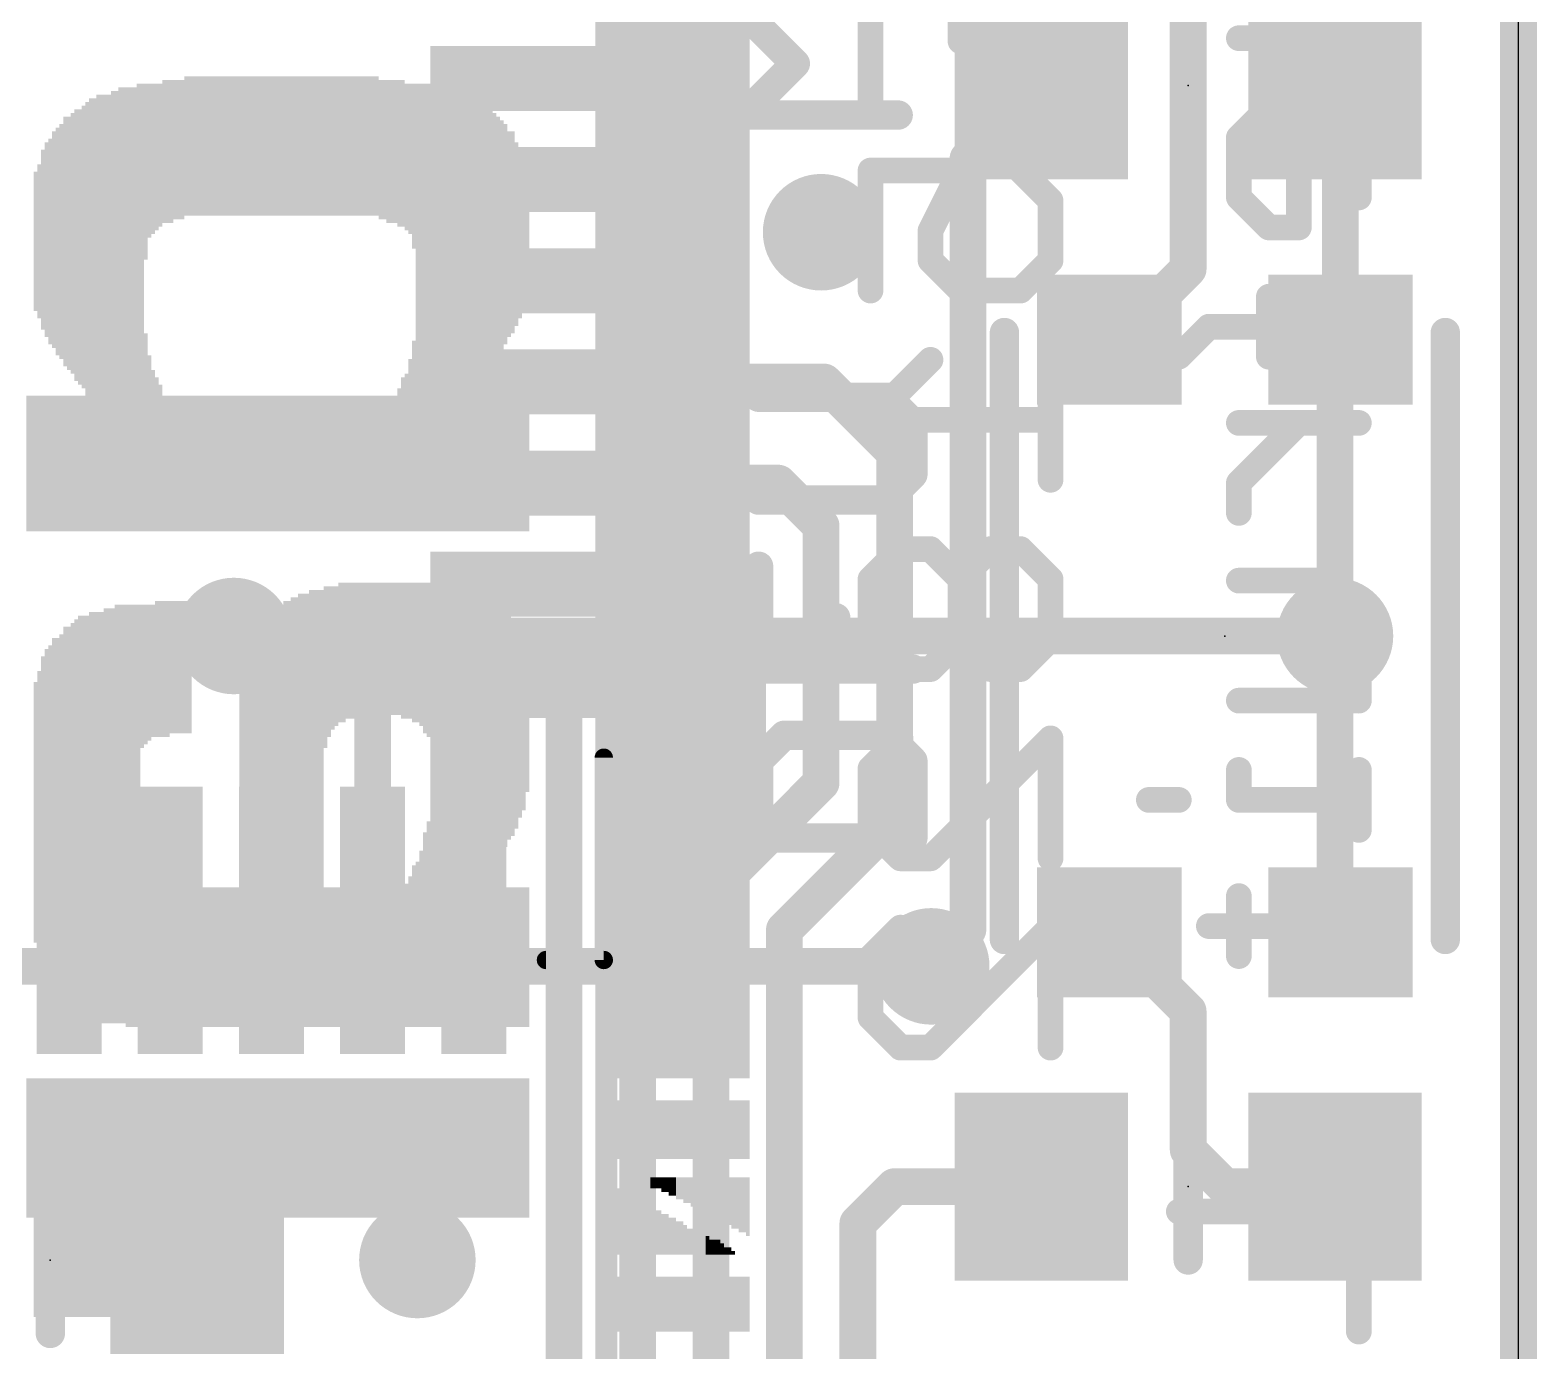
# Model space of a CAD drawing. Extents: x -0.1 to 17.9, y -0.3 to 46.
# Drawn here: x 7.48 to 17.91, y 16.39 to 25.53 of the extents above; entities that cross this region are included whole.
import ezdxf

# ---------------------------------------------------------------- set-up
doc = ezdxf.new("R2010")
doc.units = 0
for name, color, linetype in [('1', 12, 'CONTINUOUS'), ('16', 132, 'CONTINUOUS'), ('18', 110, 'CONTINUOUS'), ('20', 53, 'CONTINUOUS'), ('21', 40, 'CONTINUOUS'), ('22', 6, 'CONTINUOUS'), ('23', 40, 'CONTINUOUS')]:
    doc.layers.add(name, color=color, linetype=linetype)

# ---------------------------------------------------------------- blocks, each defined once
blk = doc.blocks.new('RECT')
blk.add_solid([(-0.5, -0.5), (0.5, -0.5), (-0.5, 0.5), (0.5, 0.5)])
blk = doc.blocks.new('ROUNDV')
at = {"const_width": 0.5}
blk.add_lwpolyline([(0, -0.25, 1), (0, 0.25, 1), (0, -0.25)], format="xyb", dxfattribs=at)

msp = doc.modelspace()

# ---------------------------------------------------------------- linework, layer by layer
at = {"layer": '1', "const_width": 0.254}
for points in [[(17.78, 0), (17.78, 33.274)], [(15.494, 23.876), (15.494, 26.924)], [(14.478, 25.146), (13.97, 24.638)], [(16.548, 25.108), (16.51, 25.146)], [(16.548, 23.386), (16.548, 25.108)], [(13.97, 24.638), (13.97, 19.304)], [(15.004, 23.386), (15.494, 23.876)], [(14.948, 23.386), (15.004, 23.386)], [(16.51, 23.348), (16.548, 23.386)], [(16.51, 21.336), (16.51, 23.348)], [(11.175, 23.094), (12.974, 23.094)], [(12.974, 23.094), (13.462, 22.606)], [(13.462, 22.606), (13.462, 20.828)], [(11.175, 22.394), (12.658, 22.394)], [(12.658, 22.394), (12.954, 22.098)], [(12.954, 22.098), (12.954, 20.828)], [(11.175, 21.694), (12.342, 21.694)], [(12.342, 21.694), (12.446, 21.59)], [(12.446, 21.59), (12.446, 20.828)], [(9.398, 21.336), (8.89, 21.336)], [(9.85, 20.884), (9.398, 21.336)], [(16.51, 21.336), (16.51, 19.324)], [(11.175, 20.994), (11.175, 15.493)], [(9.85, 19.369), (9.85, 20.884)], [(12.446, 20.828), (12.446, 20.574)], [(12.954, 20.828), (12.954, 20.32)], [(13.462, 20.828), (13.462, 20.066)], [(12.446, 20.574), (12.192, 20.32)], [(12.192, 20.32), (11.684, 19.812)], [(12.954, 20.32), (12.192, 19.558)], [(13.462, 20.066), (12.7, 19.304)], [(11.684, 19.812), (11.684, 18.034)], [(12.192, 19.558), (12.192, 18.034)], [(12.7, 19.304), (12.7, 18.034)], [(13.97, 19.304), (13.716, 19.05)], [(15.494, 18.74), (14.948, 19.286)], [(16.51, 19.324), (16.548, 19.286)], [(15.494, 17.78), (15.494, 18.74)], [(11.684, 18.034), (11.684, 15.24)], [(12.192, 18.034), (12.192, 14.986)], [(12.7, 18.034), (12.7, 13.716)], [(15.748, 17.526), (15.494, 17.78)], [(13.208, 17.272), (13.462, 17.526)], [(13.462, 17.526), (14.478, 17.526)], [(16.51, 17.526), (15.748, 17.526)], [(13.208, 13.462), (13.208, 17.272)]]:
    msp.add_lwpolyline(points, dxfattribs=at)
at = {"layer": '1', "const_width": 0.127}
for points in [[(14.5229, 25.1011, 1), (14.4331, 25.1909)], [(16.5549, 25.1909, 1), (16.4651, 25.1011)], [(16.6115, 25.108, 1), (16.4845, 25.108)], [(16.5031, 25.0631, 1), (16.5929, 25.1529)], [(14.0335, 24.638, 1), (13.9065, 24.638)], [(13.9251, 24.6829, 1), (14.0149, 24.5931)], [(15.5389, 23.8311, 1), (15.4491, 23.9209)], [(15.4305, 23.876, 1), (15.5575, 23.876)], [(14.948, 23.4495, 1), (14.948, 23.3225)], [(14.9591, 23.4309, 1), (15.0489, 23.3411)], [(15.004, 23.3225, 1), (15.004, 23.4495)], [(16.5735, 23.348, 1), (16.4465, 23.348)], [(16.5929, 23.3411, 1), (16.5031, 23.4309)], [(16.4651, 23.3929, 1), (16.5549, 23.3031)], [(16.4845, 23.386, 1), (16.6115, 23.386)], [(11.175, 23.1575, 1), (11.175, 23.0305)], [(13.0189, 23.1389, 1), (12.9291, 23.0491)], [(12.974, 23.0305, 1), (12.974, 23.1575)], [(13.5255, 22.606, 1), (13.3985, 22.606)], [(13.4171, 22.5611, 1), (13.5069, 22.6509)], [(11.175, 22.4575, 1), (11.175, 22.3305)], [(12.7029, 22.4389, 1), (12.6131, 22.3491)], [(12.658, 22.3305, 1), (12.658, 22.4575)], [(13.0175, 22.098, 1), (12.8905, 22.098)], [(12.9091, 22.0531, 1), (12.9989, 22.1429)], [(11.175, 21.7575, 1), (11.175, 21.6305)], [(12.3869, 21.7389, 1), (12.2971, 21.6491)], [(12.342, 21.6305, 1), (12.342, 21.7575)], [(12.5095, 21.59, 1), (12.3825, 21.59)], [(12.4011, 21.5451, 1), (12.4909, 21.6349)], [(8.89, 21.3995, 1), (8.89, 21.2725)], [(9.4429, 21.3809, 1), (9.3531, 21.2911)], [(9.398, 21.2725, 1), (9.398, 21.3995)], [(16.5735, 21.336, 1), (16.4465, 21.336)], [(16.4465, 21.336, 1), (16.5735, 21.336)], [(11.2385, 20.994, 1), (11.1115, 20.994)], [(9.9135, 20.884, 1), (9.7865, 20.884)], [(9.8051, 20.8391, 1), (9.8949, 20.9289)], [(12.5095, 20.828, 1), (12.3825, 20.828)], [(12.3825, 20.828, 1), (12.5095, 20.828)], [(13.0175, 20.828, 1), (12.8905, 20.828)], [(12.8905, 20.828, 1), (13.0175, 20.828)], [(13.5255, 20.828, 1), (13.3985, 20.828)], [(13.3985, 20.828, 1), (13.5255, 20.828)], [(12.4909, 20.5291, 1), (12.4011, 20.6189)], [(12.3825, 20.574, 1), (12.5095, 20.574)], [(12.2369, 20.2751, 1), (12.1471, 20.3649)], [(12.9989, 20.2751, 1), (12.9091, 20.3649)], [(12.1471, 20.3649, 1), (12.2369, 20.2751)], [(12.8905, 20.32, 1), (13.0175, 20.32)], [(13.3985, 20.066, 1), (13.5255, 20.066)], [(13.5069, 20.0211, 1), (13.4171, 20.1109)], [(11.7475, 19.812, 1), (11.6205, 19.812)], [(11.6391, 19.8569, 1), (11.7289, 19.7671)], [(12.2555, 19.558, 1), (12.1285, 19.558)], [(12.1471, 19.6029, 1), (12.2369, 19.5131)], [(9.7865, 19.369, 1), (9.9135, 19.369)], [(12.7635, 19.304, 1), (12.6365, 19.304)], [(12.6551, 19.3489, 1), (12.7449, 19.2591)], [(14.0149, 19.2591, 1), (13.9251, 19.3489)], [(14.9929, 19.3309, 1), (14.9031, 19.2411)], [(16.5549, 19.3689, 1), (16.4651, 19.2791)], [(16.5031, 19.2411, 1), (16.5929, 19.3309)], [(13.9065, 19.304, 1), (14.0335, 19.304)], [(16.4465, 19.324, 1), (16.5735, 19.324)], [(13.6711, 19.0949, 1), (13.7609, 19.0051)], [(15.5575, 18.74, 1), (15.4305, 18.74)], [(15.4491, 18.6951, 1), (15.5389, 18.7849)], [(11.7475, 18.034, 1), (11.6205, 18.034)], [(12.2555, 18.034, 1), (12.1285, 18.034)], [(12.7635, 18.034, 1), (12.6365, 18.034)], [(11.6205, 18.034, 1), (11.7475, 18.034)], [(12.1285, 18.034, 1), (12.2555, 18.034)], [(12.6365, 18.034, 1), (12.7635, 18.034)], [(15.5389, 17.8249, 1), (15.4491, 17.7351)], [(15.4305, 17.78, 1), (15.5575, 17.78)], [(13.462, 17.5895, 1), (13.462, 17.4625)], [(13.5069, 17.4811, 1), (13.4171, 17.5709)], [(14.478, 17.4625, 1), (14.478, 17.5895)], [(15.748, 17.5895, 1), (15.748, 17.4625)], [(15.7031, 17.4811, 1), (15.7929, 17.5709)], [(16.51, 17.4625, 1), (16.51, 17.5895)], [(13.2715, 17.272, 1), (13.1445, 17.272)], [(13.1631, 17.3169, 1), (13.2529, 17.2271)]]:
    msp.add_lwpolyline(points, format="xyb", dxfattribs=at)
at = {"layer": '16', "const_width": 0.254}
for points in [[(17.78, 0), (17.78, 33.274)], [(8.89, 21.336), (16.51, 21.336)], [(13.716, 19.05), (6.604, 19.05)]]:
    msp.add_lwpolyline(points, dxfattribs=at)
at = {"layer": '16', "const_width": 0.127}
for points in [[(8.89, 21.3995, 1), (8.89, 21.2725)], [(16.51, 21.2725, 1), (16.51, 21.3995)], [(13.716, 18.9865, 1), (13.716, 19.1135)]]:
    msp.add_lwpolyline(points, format="xyb", dxfattribs=at)
at = {"layer": '20'}
msp.add_line((17.78, 2.54), (17.78, 43.434), dxfattribs=at)
at = {"layer": '21'}
for points, const_width in [([(12.7756, 25.2967), (12.4197, 25.6526)], 0.2032), ([(15.494, 25.654), (15.494, 24.638)], 0.2032), ([(12.4197, 24.9408), (12.7756, 25.2967)], 0.2032), ([(13.4874, 24.9408), (12.4197, 24.9408)], 0.2032), ([(14.2226, 19.236), (14.2226, 23.436)], 0.2032), ([(17.2734, 23.436), (17.2734, 19.236)], 0.2032), ([(13.4111, 22.9881), (12.5213, 22.9881)], 0.2032), ([(13.589, 22.8102), (13.4111, 22.9881)], 0.2032), ([(13.589, 22.4542), (13.589, 22.8102)], 0.2032), ([(13.4111, 22.2763), (13.589, 22.4542)], 0.2032), ([(12.5213, 22.2763), (13.4111, 22.2763)], 0.2032), ([(12.5213, 21.1069), (12.5213, 21.8187)], 0.2032), ([(13.0551, 21.1069), (13.0551, 21.4628)], 0.2032), ([(13.589, 21.1069), (12.5213, 21.1069)], 0.2032), ([(12.6992, 20.6493), (12.5213, 20.4714)], 0.2032), ([(13.4111, 20.6493), (12.6992, 20.6493)], 0.2032), ([(13.589, 20.4714), (13.4111, 20.6493)], 0.2032), ([(11.45, 19.094), (11.45, 20.494)], 0.127), ([(12.5213, 20.4714), (12.5213, 19.9375)], 0.2032), ([(13.589, 19.9375), (13.589, 20.4714)], 0.2032), ([(12.5213, 19.9375), (13.589, 19.9375)], 0.2032), ([(11.05, 19.094), (11.45, 19.094)], 0.127), ([(15.494, 18.034), (15.494, 17.018)], 0.2032), ([(7.62, 17.526), (7.62, 16.51)], 0.2032)]:
    msp.add_lwpolyline(points, dxfattribs=dict(at, const_width=const_width))
for points, const_width in [([(12.8115, 25.2608, 1), (12.7397, 25.3326)], 0.1016), ([(12.7397, 25.2608, 1), (12.8115, 25.3326)], 0.1016), ([(12.4197, 24.9916, 1), (12.4197, 24.89)], 0.1016), ([(12.3838, 24.9767, 1), (12.4556, 24.9049)], 0.1016), ([(13.4874, 24.89, 1), (13.4874, 24.9916)], 0.1016), ([(15.4432, 24.638, 1), (15.5448, 24.638)], 0.1016), ([(14.2734, 23.436, 1), (14.1718, 23.436)], 0.1016), ([(17.3242, 23.436, 1), (17.2226, 23.436)], 0.1016), ([(12.5213, 23.0389, 1), (12.5213, 22.9373)], 0.1016), ([(13.447, 23.024, 1), (13.3751, 22.9522)], 0.1016), ([(13.4111, 22.9373, 1), (13.4111, 23.0389)], 0.1016), ([(13.6398, 22.8102, 1), (13.5382, 22.8102)], 0.1016), ([(13.5531, 22.7742, 1), (13.6249, 22.8461)], 0.1016), ([(13.6249, 22.4183, 1), (13.5531, 22.4902)], 0.1016), ([(13.5382, 22.4542, 1), (13.6398, 22.4542)], 0.1016), ([(12.5213, 22.3271, 1), (12.5213, 22.2255)], 0.1016), ([(13.3751, 22.3122, 1), (13.447, 22.2404)], 0.1016), ([(13.4111, 22.2255, 1), (13.4111, 22.3271)], 0.1016), ([(12.5721, 21.8187, 1), (12.4705, 21.8187)], 0.1016), ([(13.1059, 21.4628, 1), (13.0043, 21.4628)], 0.1016), ([(12.5213, 21.1577, 1), (12.5213, 21.0561)], 0.1016), ([(13.589, 21.0561, 1), (13.589, 21.1577)], 0.1016), ([(12.4705, 21.1069, 1), (12.5721, 21.1069)], 0.1016), ([(13.0043, 21.1069, 1), (13.1059, 21.1069)], 0.1016), ([(12.6992, 20.7001, 1), (12.6992, 20.5985)], 0.1016), ([(12.7352, 20.6134, 1), (12.6633, 20.6852)], 0.1016), ([(13.447, 20.6852, 1), (13.3751, 20.6134)], 0.1016), ([(13.4111, 20.5985, 1), (13.4111, 20.7001)], 0.1016), ([(11.4818, 20.494, 1), (11.4183, 20.494)], 0.0635), ([(12.5721, 20.4714, 1), (12.4705, 20.4714)], 0.1016), ([(12.4854, 20.5073, 1), (12.5572, 20.4354)], 0.1016), ([(13.6398, 20.4714, 1), (13.5382, 20.4714)], 0.1016), ([(13.5531, 20.4354, 1), (13.6249, 20.5073)], 0.1016), ([(12.5213, 19.9883, 1), (12.5213, 19.8867)], 0.1016), ([(13.589, 19.8867, 1), (13.589, 19.9883)], 0.1016), ([(12.4705, 19.9375, 1), (12.5721, 19.9375)], 0.1016), ([(13.5382, 19.9375, 1), (13.6398, 19.9375)], 0.1016), ([(14.1718, 19.236, 1), (14.2734, 19.236)], 0.1016), ([(17.2226, 19.236, 1), (17.3242, 19.236)], 0.1016), ([(11.05, 19.1258, 1), (11.05, 19.0623)], 0.0635), ([(11.4183, 19.094, 1), (11.4818, 19.094)], 0.0635), ([(11.45, 19.0623, 1), (11.45, 19.1258)], 0.0635), ([(15.5448, 18.034, 1), (15.4432, 18.034)], 0.1016), ([(7.6708, 17.526, 1), (7.5692, 17.526)], 0.1016), ([(15.4432, 17.018, 1), (15.5448, 17.018)], 0.1016), ([(7.5692, 16.51, 1), (7.6708, 16.51)], 0.1016)]:
    msp.add_lwpolyline(points, format="xyb", dxfattribs=dict(at, const_width=const_width))
at = {"layer": '22', "const_width": 0.1778}
for points in [[(16.6751, 26.0956), (16.6751, 25.4728)], [(13.2958, 25.8666), (13.2958, 25.0362)], [(13.9187, 25.8666), (13.9187, 25.4514)], [(16.6751, 25.4728), (15.8447, 25.4728)], [(16.0523, 24.9935), (15.8447, 24.7859)], [(16.4675, 24.9935), (16.0523, 24.9935)], [(16.2599, 24.1631), (16.2599, 24.9935)], [(16.6751, 24.7859), (16.4675, 24.9935)], [(15.8447, 24.7859), (15.8447, 24.3707)], [(16.6751, 24.3707), (16.6751, 24.7859)], [(13.2958, 23.7265), (13.2958, 24.5569)], [(13.2958, 24.5569), (13.9187, 24.5569)], [(13.9187, 24.5569), (13.7111, 24.1417)], [(14.5415, 24.3493), (14.3339, 24.5569)], [(14.5415, 23.9341), (14.5415, 24.3493)], [(15.8447, 24.3707), (16.0523, 24.1631)], [(13.7111, 24.1417), (13.7111, 23.9341)], [(16.0523, 24.1631), (16.2599, 24.1631)], [(13.7111, 23.9341), (13.9187, 23.7265)], [(14.3339, 23.7265), (14.5415, 23.9341)], [(13.9187, 23.7265), (14.3339, 23.7265)], [(16.0523, 23.6838), (16.0523, 23.2686)], [(15.637, 23.4762), (15.4294, 23.2686)], [(16.6751, 23.4762), (15.637, 23.4762)], [(13.7111, 23.2472), (13.2958, 22.832)], [(14.5415, 23.2472), (14.5415, 22.4168)], [(13.2958, 22.832), (14.5415, 22.832)], [(16.6751, 22.8106), (15.8447, 22.8106)], [(16.2599, 22.8106), (15.8447, 22.3954)], [(15.8447, 22.3954), (15.8447, 22.1878)], [(13.5034, 21.9375), (13.2958, 21.7299)], [(13.7111, 21.9375), (13.5034, 21.9375)], [(13.9187, 21.7299), (13.7111, 21.9375)], [(14.1263, 21.9375), (13.9187, 21.7299)], [(14.3339, 21.9375), (14.1263, 21.9375)], [(14.5415, 21.7299), (14.3339, 21.9375)], [(13.2958, 21.7299), (13.2958, 21.3146)], [(13.9187, 21.7299), (13.9187, 21.3146)], [(14.5415, 21.3146), (14.5415, 21.7299)], [(15.8447, 21.7192), (16.4675, 21.7192)], [(16.4675, 21.7192), (16.6751, 21.5116)], [(16.6751, 21.5116), (16.6751, 20.8887)], [(13.2958, 21.3146), (13.5034, 21.107)], [(13.7111, 21.107), (13.9187, 21.3146)], [(13.9187, 21.3146), (14.1263, 21.107)], [(14.3339, 21.107), (14.5415, 21.3146)], [(13.5034, 21.107), (13.7111, 21.107)], [(14.1263, 21.107), (14.3339, 21.107)], [(16.6751, 20.8887), (15.8447, 20.8887)], [(13.2958, 20.4201), (13.5034, 20.6278)], [(14.5415, 20.6278), (13.7111, 19.7973)], [(14.5415, 19.7973), (14.5415, 20.6278)], [(13.2958, 20.0049), (13.2958, 20.4201)], [(15.8447, 20.4095), (15.8447, 20.2019)], [(16.6751, 20.4095), (16.6751, 19.9942)], [(15.2218, 20.2019), (15.4294, 20.2019)], [(15.8447, 20.2019), (16.6751, 20.2019)], [(13.5034, 19.7973), (13.2958, 20.0049)], [(13.7111, 19.7973), (13.5034, 19.7973)], [(15.8447, 19.5363), (15.8447, 19.1211)], [(13.2958, 19.1104), (13.5034, 19.318)], [(14.5415, 19.318), (13.7111, 18.4876)], [(14.5415, 18.4876), (14.5415, 19.318)], [(15.637, 19.3287), (16.4675, 19.3287)], [(16.4675, 19.3287), (16.6751, 19.1211)], [(13.2958, 18.6952), (13.2958, 19.1104)], [(13.5034, 18.4876), (13.2958, 18.6952)], [(13.7111, 18.4876), (13.5034, 18.4876)], [(15.4294, 17.3534), (16.6751, 17.3534)], [(16.6751, 17.3534), (16.6751, 16.523)]]:
    msp.add_lwpolyline(points, dxfattribs=at)
at = {"layer": '22', "const_width": 0.0889}
for points in [[(15.8447, 25.5172, 1), (15.8447, 25.4283)], [(16.6751, 25.4283, 1), (16.6751, 25.5172)], [(13.8742, 25.4514, 1), (13.9631, 25.4514)], [(16.6306, 25.4728, 1), (16.7196, 25.4728)], [(13.2514, 25.0362, 1), (13.3403, 25.0362)], [(16.0523, 25.038, 1), (16.0523, 24.949)], [(16.0837, 24.9621, 1), (16.0208, 25.0249)], [(16.3043, 24.9935, 1), (16.2154, 24.9935)], [(16.4989, 25.0249, 1), (16.4361, 24.9621)], [(16.4675, 24.949, 1), (16.4675, 25.038)], [(15.8891, 24.7859, 1), (15.8002, 24.7859)], [(15.8132, 24.8173, 1), (15.8761, 24.7545)], [(16.7196, 24.7859, 1), (16.6306, 24.7859)], [(16.6437, 24.7545, 1), (16.7065, 24.8173)], [(13.2958, 24.6014, 1), (13.2958, 24.5125)], [(13.3403, 24.5569, 1), (13.2514, 24.5569)], [(13.9584, 24.537, 1), (13.8789, 24.5768)], [(13.9187, 24.5125, 1), (13.9187, 24.6014)], [(14.3653, 24.5884, 1), (14.3025, 24.5255)], [(14.586, 24.3493, 1), (14.4971, 24.3493)], [(14.5101, 24.3179, 1), (14.5729, 24.3807)], [(15.8761, 24.4021, 1), (15.8132, 24.3392)], [(15.8002, 24.3707, 1), (15.8891, 24.3707)], [(16.6306, 24.3707, 1), (16.7196, 24.3707)], [(13.6713, 24.1616, 1), (13.7508, 24.1218)], [(13.7555, 24.1417, 1), (13.6666, 24.1417)], [(16.0523, 24.2075, 1), (16.0523, 24.1186)], [(16.0208, 24.1316, 1), (16.0837, 24.1945)], [(16.2154, 24.1631, 1), (16.3043, 24.1631)], [(16.2599, 24.1186, 1), (16.2599, 24.2075)], [(13.7425, 23.9655, 1), (13.6796, 23.9027)], [(14.5729, 23.9027, 1), (14.5101, 23.9655)], [(13.6666, 23.9341, 1), (13.7555, 23.9341)], [(14.4971, 23.9341, 1), (14.586, 23.9341)], [(13.9187, 23.7709, 1), (13.9187, 23.682)], [(13.8872, 23.6951, 1), (13.9501, 23.7579)], [(14.3025, 23.7579, 1), (14.3653, 23.6951)], [(14.3339, 23.682, 1), (14.3339, 23.7709)], [(13.2514, 23.7265, 1), (13.3403, 23.7265)], [(16.0967, 23.6838, 1), (16.0078, 23.6838)], [(15.637, 23.5206, 1), (15.637, 23.4317)], [(15.6685, 23.4447, 1), (15.6056, 23.5076)], [(16.6751, 23.4317, 1), (16.6751, 23.5206)], [(13.7425, 23.2158, 1), (13.6796, 23.2786)], [(14.586, 23.2472, 1), (14.4971, 23.2472)], [(15.398, 23.3, 1), (15.4609, 23.2371)], [(16.0078, 23.2686, 1), (16.0967, 23.2686)], [(13.2958, 22.8764, 1), (13.2958, 22.7875)], [(13.2644, 22.8634, 1), (13.3273, 22.8006)], [(14.5415, 22.7875, 1), (14.5415, 22.8764)], [(15.8447, 22.8551, 1), (15.8447, 22.7662)], [(16.2913, 22.7792, 1), (16.2285, 22.8421)], [(16.6751, 22.7662, 1), (16.6751, 22.8551)], [(14.4971, 22.4168, 1), (14.586, 22.4168)], [(15.8891, 22.3954, 1), (15.8002, 22.3954)], [(15.8132, 22.4268, 1), (15.8761, 22.364)], [(15.8002, 22.1878, 1), (15.8891, 22.1878)], [(13.5034, 21.9819, 1), (13.5034, 21.893)], [(13.5349, 21.906, 1), (13.472, 21.9689)], [(13.7425, 21.9689, 1), (13.6796, 21.906)], [(13.7111, 21.893, 1), (13.7111, 21.9819)], [(14.1263, 21.9819, 1), (14.1263, 21.893)], [(14.1577, 21.906, 1), (14.0949, 21.9689)], [(14.3653, 21.9689, 1), (14.3025, 21.906)], [(14.3339, 21.893, 1), (14.3339, 21.9819)], [(13.2644, 21.7613, 1), (13.3273, 21.6984)], [(13.3403, 21.7299, 1), (13.2514, 21.7299)], [(13.9631, 21.7299, 1), (13.8742, 21.7299)], [(13.8872, 21.7613, 1), (13.9501, 21.6984)], [(13.8872, 21.6984, 1), (13.9501, 21.7613)], [(14.586, 21.7299, 1), (14.4971, 21.7299)], [(14.5101, 21.6984, 1), (14.5729, 21.7613)], [(15.8447, 21.7636, 1), (15.8447, 21.6747)], [(16.4989, 21.7506, 1), (16.4361, 21.6878)], [(16.4675, 21.6747, 1), (16.4675, 21.7636)], [(16.7196, 21.5116, 1), (16.6306, 21.5116)], [(16.6437, 21.4801, 1), (16.7065, 21.543)], [(13.3273, 21.3461, 1), (13.2644, 21.2832)], [(13.9501, 21.3461, 1), (13.8872, 21.2832)], [(13.9501, 21.2832, 1), (13.8872, 21.3461)], [(14.5729, 21.2832, 1), (14.5101, 21.3461)], [(13.2514, 21.3146, 1), (13.3403, 21.3146)], [(13.8742, 21.3146, 1), (13.9631, 21.3146)], [(14.4971, 21.3146, 1), (14.586, 21.3146)], [(13.5034, 21.1515, 1), (13.5034, 21.0626)], [(13.472, 21.0756, 1), (13.5349, 21.1385)], [(13.6796, 21.1385, 1), (13.7425, 21.0756)], [(13.7111, 21.0626, 1), (13.7111, 21.1515)], [(14.1263, 21.1515, 1), (14.1263, 21.0626)], [(14.0949, 21.0756, 1), (14.1577, 21.1385)], [(14.3025, 21.1385, 1), (14.3653, 21.0756)], [(14.3339, 21.0626, 1), (14.3339, 21.1515)], [(15.8447, 20.9332, 1), (15.8447, 20.8443)], [(16.6751, 20.8443, 1), (16.6751, 20.9332)], [(16.6306, 20.8887, 1), (16.7196, 20.8887)], [(13.5349, 20.5963, 1), (13.472, 20.6592)], [(14.586, 20.6278, 1), (14.4971, 20.6278)], [(14.5729, 20.5963, 1), (14.5101, 20.6592)], [(13.2644, 20.4516, 1), (13.3273, 20.3887)], [(13.3403, 20.4201, 1), (13.2514, 20.4201)], [(15.8891, 20.4095, 1), (15.8002, 20.4095)], [(16.7196, 20.4095, 1), (16.6306, 20.4095)], [(15.2218, 20.2463, 1), (15.2218, 20.1574)], [(15.4294, 20.1574, 1), (15.4294, 20.2463)], [(15.8447, 20.2463, 1), (15.8447, 20.1574)], [(15.8002, 20.2019, 1), (15.8891, 20.2019)], [(16.6751, 20.1574, 1), (16.6751, 20.2463)], [(13.3273, 20.0363, 1), (13.2644, 19.9735)], [(13.2514, 20.0049, 1), (13.3403, 20.0049)], [(16.6306, 19.9942, 1), (16.7196, 19.9942)], [(13.5034, 19.8418, 1), (13.5034, 19.7529)], [(13.472, 19.7659, 1), (13.5349, 19.8287)], [(13.6796, 19.8287, 1), (13.7425, 19.7659)], [(13.7111, 19.7529, 1), (13.7111, 19.8418)], [(14.4971, 19.7973, 1), (14.586, 19.7973)], [(15.8891, 19.5363, 1), (15.8002, 19.5363)], [(13.5349, 19.2866, 1), (13.472, 19.3495)], [(14.586, 19.318, 1), (14.4971, 19.318)], [(14.5729, 19.2866, 1), (14.5101, 19.3495)], [(15.637, 19.3732, 1), (15.637, 19.2843)], [(16.4989, 19.3601, 1), (16.4361, 19.2973)], [(16.4675, 19.2843, 1), (16.4675, 19.3732)], [(13.3403, 19.1104, 1), (13.2514, 19.1104)], [(13.2644, 19.1418, 1), (13.3273, 19.079)], [(16.6437, 19.0897, 1), (16.7065, 19.1525)], [(15.8002, 19.1211, 1), (15.8891, 19.1211)], [(13.3273, 18.7266, 1), (13.2644, 18.6638)], [(13.2514, 18.6952, 1), (13.3403, 18.6952)], [(13.5034, 18.532, 1), (13.5034, 18.4431)], [(13.472, 18.4562, 1), (13.5349, 18.519)], [(13.6796, 18.519, 1), (13.7425, 18.4562)], [(13.7111, 18.4431, 1), (13.7111, 18.532)], [(14.4971, 18.4876, 1), (14.586, 18.4876)], [(15.4294, 17.3979, 1), (15.4294, 17.309)], [(16.7196, 17.3534, 1), (16.6306, 17.3534)], [(16.6751, 17.309, 1), (16.6751, 17.3979)], [(16.6306, 16.523, 1), (16.7196, 16.523)]]:
    msp.add_lwpolyline(points, format="xyb", dxfattribs=at)
at = {"layer": '23'}
for p in [(15.494, 25.146), (15.748, 21.336), (15.494, 17.526), (7.62, 17.018)]:
    msp.add_point(p, dxfattribs=at)

# ---------------------------------------------------------------- block references
at = {"layer": '1'}
for p, xscale, yscale in [((14.478, 25.146), 1.2, 1.3), ((16.51, 25.146), 1.2, 1.3), ((11.175, 25.194), 1.85, 0.45), ((11.175, 24.494), 1.85, 0.45), ((11.175, 23.794), 1.85, 0.45), ((11.175, 23.094), 1.85, 0.45), ((11.175, 22.394), 1.85, 0.45), ((11.175, 21.694), 1.85, 0.45), ((11.175, 20.994), 1.85, 0.45), ((14.478, 17.526), 1.2, 1.3), ((16.51, 17.526), 1.2, 1.3), ((8.636, 17.018), 1.2, 1.3)]:
    msp.add_blockref('RECT', p, dxfattribs=dict(at, xscale=xscale, yscale=yscale))
at = {"layer": '1', "xscale": 0.9, "rotation": 270}
for p in [(14.948, 23.386), (16.548, 23.386), (14.948, 19.286), (16.548, 19.286)]:
    msp.add_blockref('RECT', p, dxfattribs=at)
at = {"layer": '1', "xscale": 1.85, "yscale": 0.45, "rotation": 90}
for p in [(7.75, 19.369), (8.45, 19.369), (9.15, 19.369), (9.85, 19.369), (10.55, 19.369)]:
    msp.add_blockref('RECT', p, dxfattribs=at)
at = {"layer": '18', "xscale": 0.8064, "yscale": 0.8064}
for p in [(12.954, 24.13), (12.954, 24.13), (8.89, 21.336), (8.89, 21.336), (16.51, 21.336), (16.51, 21.336), (13.716, 19.05), (13.716, 19.05), (10.16, 17.018), (10.16, 17.018)]:
    msp.add_blockref('ROUNDV', p, dxfattribs=at)
at = {"layer": '22', "yscale": 0.0254, "rotation": 270}
for p, xscale in [((11.4046, 18.034), 21.209), ((11.43, 18.034), 21.209), ((11.4554, 18.034), 21.209), ((11.4808, 18.034), 21.209), ((11.5062, 18.034), 21.209), ((11.5316, 18.034), 21.209), ((11.557, 23.4569), 10.3632), ((11.5824, 23.4569), 10.3632), ((11.6078, 23.4569), 10.3632), ((11.6332, 23.4569), 10.3632), ((11.6586, 23.4569), 10.3632), ((11.684, 23.4569), 10.3632), ((11.7094, 23.4569), 10.3632), ((11.7348, 23.4569), 10.3632), ((11.7602, 23.4569), 10.3632), ((11.7856, 23.4569), 10.3632), ((11.811, 23.4569), 10.3632), ((11.8364, 23.4569), 10.3632), ((11.8618, 23.4569), 10.3632), ((11.8872, 23.4569), 10.3632), ((11.9126, 23.4569), 10.3632), ((11.938, 23.4569), 10.3632), ((11.9634, 23.4569), 10.3632), ((11.9888, 23.4569), 10.3632), ((12.0142, 23.4569), 10.3632), ((12.0396, 23.4569), 10.3632), ((12.065, 23.4569), 10.3632), ((12.0904, 23.4569), 10.3632), ((12.1158, 23.4569), 10.3632), ((12.1412, 23.4569), 10.3632), ((12.1666, 23.4569), 10.3632), ((12.192, 23.4569), 10.3632), ((12.2174, 23.4569), 10.3632), ((12.2428, 23.4569), 10.3632), ((12.2682, 23.4569), 10.3632), ((12.2936, 23.4569), 10.3632), ((12.319, 23.4569), 10.3632), ((12.3444, 23.4569), 10.3632), ((12.3698, 23.4569), 10.3632), ((12.3952, 23.4569), 10.3632), ((12.4206, 23.4569), 10.3632), ((12.446, 23.4569), 10.3632), ((8.1026, 23.5966), 3.0734), ((8.128, 23.5966), 3.0734), ((8.1534, 23.5966), 3.0734), ((8.1788, 23.5966), 3.0734), ((8.2042, 23.5966), 3.0734), ((8.2296, 23.6093), 3.0988), ((8.255, 23.6093), 3.0988), ((8.2804, 24.5491), 1.2192), ((8.3058, 24.6253), 1.0668), ((8.3312, 24.638), 1.0414), ((8.3566, 24.6507), 1.016), ((8.382, 24.6634), 0.9906), ((8.4074, 24.6888), 0.9906), ((8.4328, 24.6888), 0.9906), ((8.4582, 24.6888), 0.9906), ((8.4836, 24.7015), 0.9652), ((8.509, 24.7015), 0.9652), ((8.5344, 24.7015), 0.9652), ((8.5598, 24.7269), 0.9652), ((8.5852, 24.7269), 0.9652), ((8.6106, 24.7269), 0.9652), ((8.636, 24.7269), 0.9652), ((8.6614, 24.7269), 0.9652), ((8.6868, 24.7269), 0.9652), ((8.7122, 24.7269), 0.9652), ((8.7376, 24.7269), 0.9652), ((8.763, 24.7269), 0.9652), ((8.7884, 24.7269), 0.9652), ((8.8138, 24.7269), 0.9652), ((8.8392, 24.7269), 0.9652), ((8.8646, 24.7269), 0.9652), ((8.89, 24.7269), 0.9652), ((8.9154, 24.7269), 0.9652), ((8.9408, 24.7269), 0.9652), ((8.9662, 24.7269), 0.9652), ((8.9916, 24.7269), 0.9652), ((9.017, 24.7269), 0.9652), ((9.0424, 24.7269), 0.9652), ((9.0678, 24.7269), 0.9652), ((9.0932, 24.7269), 0.9652), ((9.1186, 24.7269), 0.9652), ((9.144, 24.7269), 0.9652), ((9.1694, 24.7269), 0.9652), ((9.1948, 24.7269), 0.9652), ((9.2202, 24.7269), 0.9652), ((9.2456, 24.7269), 0.9652), ((9.271, 24.7269), 0.9652), ((9.2964, 24.7269), 0.9652), ((9.3218, 24.7269), 0.9652), ((9.3472, 24.7269), 0.9652), ((9.3726, 24.7269), 0.9652), ((9.398, 24.7269), 0.9652), ((9.4234, 24.7269), 0.9652), ((9.4488, 24.7269), 0.9652), ((9.4742, 24.7269), 0.9652), ((9.4996, 24.7269), 0.9652), ((9.525, 24.7269), 0.9652), ((9.5504, 24.7269), 0.9652), ((9.5758, 24.7269), 0.9652), ((9.6012, 24.7269), 0.9652), ((9.6266, 24.7269), 0.9652), ((9.652, 24.7269), 0.9652), ((9.6774, 24.7269), 0.9652), ((9.7028, 24.7269), 0.9652), ((9.7282, 24.7269), 0.9652), ((9.7536, 24.7269), 0.9652), ((9.779, 24.7269), 0.9652), ((9.8044, 24.7269), 0.9652), ((9.8298, 24.7269), 0.9652), ((9.8552, 24.7269), 0.9652), ((9.8806, 24.7269), 0.9652), ((9.906, 24.7015), 0.9652), ((9.9314, 24.7015), 0.9652), ((9.9568, 24.6888), 0.9906), ((9.9822, 24.6888), 0.9906), ((10.0076, 24.6888), 0.9906), ((10.033, 24.6761), 1.016), ((10.0584, 24.6761), 1.016), ((10.0838, 24.6507), 1.016), ((10.1092, 24.638), 1.0414), ((10.1346, 24.5872), 1.143), ((10.16, 23.6093), 3.0988), ((10.1854, 23.6093), 3.0988), ((10.2108, 23.6093), 3.0988), ((10.2362, 23.6093), 3.0988), ((10.2616, 23.6093), 3.0988), ((10.287, 23.5966), 3.0734), ((10.3124, 23.5966), 3.0734), ((10.3378, 23.5966), 3.0734), ((10.3632, 23.5966), 3.0734), ((10.3886, 23.5966), 3.0734), ((7.874, 23.5458), 2.9718), ((7.8994, 23.5585), 2.9972), ((7.9248, 23.5585), 2.9972), ((7.9502, 23.5712), 3.0226), ((7.9756, 23.5712), 3.0226), ((8.001, 23.5712), 3.0226), ((8.0264, 23.5712), 3.0226), ((8.0518, 23.5839), 3.048), ((8.0772, 23.5839), 3.048), ((10.414, 23.5839), 3.048), ((10.4394, 23.5712), 3.0226), ((10.4648, 23.5712), 3.0226), ((10.4902, 23.5712), 3.0226), ((10.5156, 24.0538), 2.0574), ((10.541, 24.0538), 2.0066), ((10.5664, 24.0665), 1.9812), ((10.5918, 24.0792), 1.905), ((7.7216, 24.0665), 1.7272), ((7.747, 24.0538), 1.7526), ((7.7724, 24.0538), 1.8034), ((7.7978, 24.0411), 1.8796), ((7.8232, 24.0284), 1.905), ((7.8486, 24.0284), 1.9558), ((10.6172, 24.0792), 1.8542), ((10.6426, 24.0919), 1.778), ((10.668, 24.0919), 1.778), ((10.6934, 24.1046), 1.7018), ((10.7188, 24.1046), 1.651), ((7.6454, 24.0792), 1.4986), ((7.6708, 24.0665), 1.5748), ((7.6962, 24.0665), 1.6256), ((10.7442, 24.1046), 1.6002), ((10.7696, 24.1173), 1.524), ((10.795, 24.1173), 1.4224), ((10.8204, 24.13), 1.397), ((7.5946, 24.0792), 1.3462), ((7.62, 24.0665), 1.4224), ((10.8458, 24.1173), 1.27), ((7.5692, 24.0792), 1.2446), ((10.8712, 24.1046), 1.143), ((10.8966, 24.1046), 1.0414), ((7.5184, 24.0665), 0.9652), ((7.5438, 24.0665), 1.0668), ((10.922, 24.0792), 0.7366), ((8.2804, 22.7457), 1.3716), ((10.1346, 22.7203), 1.3208), ((8.3058, 22.6695), 1.2192), ((10.1092, 22.6568), 1.1938), ((8.3312, 22.6187), 1.1176), ((10.0838, 22.606), 1.0922), ((8.3566, 22.5933), 1.0668), ((8.382, 22.5679), 1.016), ((10.033, 22.5552), 0.9906), ((10.0584, 22.5933), 1.0668), ((7.4676, 22.5298), 0.9398), ((7.493, 22.5298), 0.9398), ((7.5184, 22.5298), 0.9398), ((7.5438, 22.5298), 0.9398), ((7.5692, 22.5298), 0.9398), ((7.5946, 22.5298), 0.9398), ((7.62, 22.5298), 0.9398), ((7.6454, 22.5298), 0.9398), ((7.6708, 22.5298), 0.9398), ((7.6962, 22.5298), 0.9398), ((7.7216, 22.5298), 0.9398), ((7.747, 22.5298), 0.9398), ((7.7724, 22.5298), 0.9398), ((7.7978, 22.5298), 0.9398), ((7.8232, 22.5298), 0.9398), ((7.8486, 22.5298), 0.9398), ((8.4074, 22.5298), 0.9398), ((8.4328, 22.5298), 0.9398), ((8.4582, 22.5298), 0.9398), ((8.4836, 22.5298), 0.9398), ((8.509, 22.5298), 0.9398), ((8.5344, 22.5298), 0.9398), ((8.5598, 22.5298), 0.9398), ((8.5852, 22.5298), 0.9398), ((8.6106, 22.5298), 0.9398), ((8.636, 22.5298), 0.9398), ((8.6614, 22.5298), 0.9398), ((8.6868, 22.5298), 0.9398), ((8.7122, 22.5298), 0.9398), ((8.7376, 22.5298), 0.9398), ((8.763, 22.5298), 0.9398), ((8.7884, 22.5298), 0.9398), ((8.8138, 22.5298), 0.9398), ((8.8392, 22.5298), 0.9398), ((8.8646, 22.5298), 0.9398), ((8.89, 22.5298), 0.9398), ((8.9154, 22.5298), 0.9398), ((8.9408, 22.5298), 0.9398), ((8.9662, 22.5298), 0.9398), ((8.9916, 22.5298), 0.9398), ((9.017, 22.5298), 0.9398), ((9.0424, 22.5298), 0.9398), ((9.0678, 22.5298), 0.9398), ((9.0932, 22.5298), 0.9398), ((9.1186, 22.5298), 0.9398), ((9.144, 22.5298), 0.9398), ((9.1694, 22.5298), 0.9398), ((9.1948, 22.5298), 0.9398), ((9.2202, 22.5298), 0.9398), ((9.2456, 22.5298), 0.9398), ((9.271, 22.5298), 0.9398), ((9.2964, 22.5298), 0.9398), ((9.3218, 22.5298), 0.9398), ((9.3472, 22.5298), 0.9398), ((9.3726, 22.5298), 0.9398), ((9.398, 22.5298), 0.9398), ((9.4234, 22.5298), 0.9398), ((9.4488, 22.5298), 0.9398), ((9.4742, 22.5298), 0.9398), ((9.4996, 22.5298), 0.9398), ((9.525, 22.5298), 0.9398), ((9.5504, 22.5298), 0.9398), ((9.5758, 22.5298), 0.9398), ((9.6012, 22.5298), 0.9398), ((9.6266, 22.5298), 0.9398), ((9.652, 22.5298), 0.9398), ((9.6774, 22.5298), 0.9398), ((9.7028, 22.5298), 0.9398), ((9.7282, 22.5298), 0.9398), ((9.7536, 22.5298), 0.9398), ((9.779, 22.5298), 0.9398), ((9.8044, 22.5298), 0.9398), ((9.8298, 22.5298), 0.9398), ((9.8552, 22.5298), 0.9398), ((9.8806, 22.5298), 0.9398), ((9.906, 22.5298), 0.9398), ((9.9314, 22.5298), 0.9398), ((9.9568, 22.5298), 0.9398), ((9.9822, 22.5298), 0.9398), ((10.0076, 22.5298), 0.9398), ((10.5156, 22.5298), 0.9398), ((10.541, 22.5298), 0.9398), ((10.5664, 22.5298), 0.9398), ((10.5918, 22.5298), 0.9398), ((10.6172, 22.5298), 0.9398), ((10.6426, 22.5298), 0.9398), ((10.668, 22.5298), 0.9398), ((10.6934, 22.5298), 0.9398), ((10.7188, 22.5298), 0.9398), ((10.7442, 22.5298), 0.9398), ((10.7696, 22.5298), 0.9398), ((10.795, 22.5298), 0.9398), ((10.8204, 22.5298), 0.9398), ((10.8458, 22.5298), 0.9398), ((10.8712, 22.5298), 0.9398), ((10.8966, 22.5298), 0.9398), ((10.922, 22.5298), 0.9398), ((9.6266, 21.2217), 0.9652), ((9.652, 21.2217), 0.9652), ((9.6774, 21.2344), 0.9398), ((9.7028, 21.2344), 0.9398), ((9.7282, 21.2344), 0.9398), ((9.7536, 21.2471), 0.9144), ((9.779, 21.2471), 0.9144), ((9.8044, 21.2471), 0.9144), ((9.8298, 21.2471), 0.9144), ((9.8552, 21.2471), 0.9144), ((9.8806, 21.2471), 0.9144), ((9.906, 21.2471), 0.9144), ((9.9314, 21.2471), 0.9144), ((9.9568, 21.2471), 0.9144), ((9.9822, 21.2471), 0.9144), ((10.0076, 21.2471), 0.9144), ((10.033, 21.2471), 0.9144), ((10.0584, 21.2344), 0.9398), ((10.0838, 21.2344), 0.9398), ((10.1092, 21.2344), 0.9398), ((10.1346, 21.2217), 0.9652), ((10.16, 21.2217), 0.9652), ((10.1854, 21.209), 0.9906), ((10.2108, 21.1836), 1.0414), ((10.2362, 21.1709), 1.0668), ((10.2616, 20.1676), 3.0734), ((10.287, 20.1676), 3.0734), ((10.3124, 20.1676), 3.0734), ((9.2964, 20.1168), 2.9718), ((9.3218, 20.1168), 2.9718), ((9.3472, 20.1295), 2.9972), ((9.3726, 20.1295), 2.9972), ((9.398, 20.1295), 2.9972), ((9.4234, 20.1422), 3.0226), ((9.4488, 20.1422), 3.0226), ((9.4742, 20.1422), 3.0226), ((9.4996, 20.1422), 3.0226), ((9.525, 21.1201), 1.1176), ((9.5504, 21.1582), 1.0414), ((9.5758, 21.1836), 0.9906), ((9.6012, 21.1963), 0.9652), ((10.3378, 20.1549), 3.048), ((10.3632, 20.1549), 3.048), ((10.3886, 20.1549), 3.048), ((10.414, 20.1549), 3.048), ((10.4394, 20.1422), 3.0226), ((10.4648, 20.1422), 3.0226), ((10.4902, 20.1422), 3.0226), ((10.5156, 20.1422), 3.0226), ((10.541, 20.1295), 2.9972), ((10.5664, 20.6248), 2.0066), ((10.5918, 20.6248), 2.0066), ((10.6172, 20.6375), 1.9304), ((7.8994, 20.1041), 2.794), ((7.9248, 20.0914), 2.8194), ((7.9502, 20.0914), 2.8194), ((7.9756, 20.0787), 2.8448), ((8.001, 20.0914), 2.8702), ((8.0264, 20.0914), 2.8702), ((8.0518, 20.0914), 2.8702), ((8.0772, 20.1041), 2.8956), ((8.1026, 20.1041), 2.8956), ((8.128, 20.1041), 2.8956), ((8.1534, 20.0914), 2.921), ((8.1788, 20.0914), 2.921), ((8.2042, 20.0914), 2.921), ((8.2296, 20.0914), 2.921), ((8.255, 21.0566), 0.9906), ((8.2804, 21.0693), 0.9652), ((8.3058, 21.082), 0.9398), ((8.3312, 21.0947), 0.9144), ((8.3566, 21.1074), 0.9398), ((8.382, 21.1074), 0.9398), ((8.4074, 21.1074), 0.9398), ((8.4328, 21.1074), 0.9398), ((8.4582, 21.1201), 0.9144), ((8.4836, 21.1201), 0.9144), ((8.509, 21.1201), 0.9144), ((8.5344, 21.1201), 0.9144), ((8.5598, 21.1201), 0.9144), ((8.5852, 21.1201), 0.9144), ((9.144, 20.066), 2.8702), ((9.1694, 20.066), 2.8702), ((9.1948, 20.0787), 2.8956), ((9.2202, 20.0914), 2.921), ((9.2456, 20.1041), 2.9464), ((9.271, 20.1041), 2.9464), ((10.6426, 20.6375), 1.8796), ((10.668, 20.6502), 1.8542), ((10.6934, 20.6756), 1.8034), ((10.7188, 20.6883), 1.7272), ((10.7442, 20.6756), 1.7018), ((10.7696, 20.6883), 1.6256), ((7.7216, 20.1041), 2.5908), ((7.747, 20.0914), 2.6162), ((7.7724, 20.0914), 2.667), ((7.7978, 20.0914), 2.7178), ((7.8232, 20.1041), 2.7432), ((7.8486, 20.0914), 2.7686), ((7.874, 20.0914), 2.7686), ((9.0678, 20.0152), 2.7686), ((9.0932, 20.0279), 2.794), ((9.1186, 20.0533), 2.8448), ((10.795, 20.701), 1.5494), ((10.8204, 20.701), 1.4986), ((10.8458, 20.701), 1.397), ((7.62, 20.1041), 2.3368), ((7.6454, 20.1041), 2.4384), ((7.6708, 20.0914), 2.4638), ((7.6962, 20.0914), 2.5146), ((9.017, 19.9771), 2.6924), ((9.0424, 19.9898), 2.7178), ((10.8712, 20.701), 1.2446), ((10.8966, 20.7137), 1.1684), ((7.5692, 20.1041), 2.1844), ((7.5946, 20.1041), 2.286), ((8.9916, 20.4724), 1.5494), ((7.5438, 20.1168), 1.9558), ((8.9662, 20.5105), 1.2192), ((10.922, 20.701), 0.889), ((7.5184, 20.1168), 1.8034), ((8.9408, 20.5359), 0.9652), ((10.2362, 19.3421), 1.4224), ((10.2108, 19.304), 1.3462), ((10.1854, 19.2405), 1.2192), ((10.1346, 19.1897), 1.1176), ((10.16, 19.2024), 1.143), ((8.255, 19.1516), 1.0414), ((8.2804, 19.1516), 1.0414), ((8.3058, 19.1262), 0.9906), ((8.3312, 19.1262), 0.9906), ((8.3566, 19.1262), 0.9906), ((10.0838, 19.1262), 0.9906), ((10.1092, 19.1516), 1.0414), ((8.382, 19.1135), 0.9652), ((8.4074, 19.1135), 0.9652), ((8.4328, 19.1135), 0.9652), ((8.4582, 19.1135), 0.9652), ((8.4836, 19.1135), 0.9652), ((8.509, 19.1135), 0.9652), ((8.5344, 19.1135), 0.9652), ((8.5598, 19.1135), 0.9652), ((8.5852, 19.1135), 0.9652), ((8.6106, 19.1135), 0.9652), ((8.636, 19.1135), 0.9652), ((8.6614, 19.1135), 0.9652), ((8.6868, 19.1135), 0.9652), ((8.7122, 19.1135), 0.9652), ((8.7376, 19.1135), 0.9652), ((8.763, 19.1135), 0.9652), ((8.7884, 19.1135), 0.9652), ((8.8138, 19.1135), 0.9652), ((8.8392, 19.1135), 0.9652), ((8.8646, 19.1135), 0.9652), ((8.89, 19.1135), 0.9652), ((8.9154, 19.1135), 0.9652), ((8.9408, 19.1135), 0.9652), ((8.9662, 19.1135), 0.9652), ((8.9916, 19.1135), 0.9652), ((9.525, 19.1135), 0.9652), ((9.5504, 19.1135), 0.9652), ((9.5758, 19.1135), 0.9652), ((9.6012, 19.1135), 0.9652), ((9.6266, 19.1135), 0.9652), ((9.652, 19.1135), 0.9652), ((9.6774, 19.1135), 0.9652), ((9.7028, 19.1135), 0.9652), ((9.7282, 19.1135), 0.9652), ((9.7536, 19.1135), 0.9652), ((9.779, 19.1135), 0.9652), ((9.8044, 19.1135), 0.9652), ((9.8298, 19.1135), 0.9652), ((9.8552, 19.1135), 0.9652), ((9.8806, 19.1135), 0.9652), ((9.906, 19.1135), 0.9652), ((9.9314, 19.1135), 0.9652), ((9.9568, 19.1135), 0.9652), ((9.9822, 19.1135), 0.9652), ((10.0076, 19.1135), 0.9652), ((10.033, 19.1135), 0.9652), ((10.0584, 19.1135), 0.9652), ((10.5664, 19.1135), 0.9652), ((10.5918, 19.1135), 0.9652), ((10.6172, 19.1135), 0.9652), ((10.6426, 19.1135), 0.9652), ((10.668, 19.1135), 0.9652), ((10.6934, 19.1135), 0.9652), ((10.7188, 19.1135), 0.9652), ((10.7442, 19.1135), 0.9652), ((10.7696, 19.1135), 0.9652), ((10.795, 19.1135), 0.9652), ((10.8204, 19.1135), 0.9652), ((10.8458, 19.1135), 0.9652), ((10.8712, 19.1135), 0.9652), ((10.8966, 19.1135), 0.9652), ((10.922, 19.1135), 0.9652), ((7.4676, 17.7927), 0.9652), ((7.493, 17.7927), 0.9652), ((7.5184, 17.4498), 1.651), ((7.5438, 17.4498), 1.651), ((7.5692, 17.4498), 1.651), ((7.5946, 17.4498), 1.651), ((7.62, 17.4498), 1.651), ((7.6454, 17.4498), 1.651), ((7.6708, 17.4498), 1.651), ((7.6962, 17.4498), 1.651), ((7.7216, 17.4498), 1.651), ((7.747, 17.4498), 1.651), ((7.7724, 17.4498), 1.651), ((7.7978, 17.4498), 1.651), ((7.8232, 17.4498), 1.651), ((7.8486, 17.4498), 1.651), ((7.874, 17.4498), 1.651), ((7.8994, 17.4498), 1.651), ((7.9248, 17.4498), 1.651), ((7.9502, 17.4498), 1.651), ((7.9756, 17.4498), 1.651), ((8.001, 17.4498), 1.651), ((8.0264, 17.4498), 1.651), ((8.0518, 17.4498), 1.651), ((8.0772, 17.4498), 1.651), ((8.1026, 17.4498), 1.651), ((8.128, 17.4498), 1.651), ((8.1534, 17.4498), 1.651), ((8.1788, 17.4498), 1.651), ((8.2042, 17.4498), 1.651), ((8.2296, 17.4498), 1.651), ((8.255, 17.4498), 1.651), ((8.2804, 17.7927), 0.9652), ((8.3058, 17.7927), 0.9652), ((8.3312, 17.7927), 0.9652), ((8.3566, 17.7927), 0.9652), ((8.382, 17.7927), 0.9652), ((8.4074, 17.7927), 0.9652), ((8.4328, 17.7927), 0.9652), ((8.4582, 17.7927), 0.9652), ((8.4836, 17.7927), 0.9652), ((8.509, 17.7927), 0.9652), ((8.5344, 17.7927), 0.9652), ((8.5598, 17.7927), 0.9652), ((8.5852, 17.7927), 0.9652), ((8.6106, 17.7927), 0.9652), ((8.636, 17.7927), 0.9652), ((8.6614, 17.7927), 0.9652), ((8.6868, 17.7927), 0.9652), ((8.7122, 17.7927), 0.9652), ((8.7376, 17.7927), 0.9652), ((8.763, 17.7927), 0.9652), ((8.7884, 17.7927), 0.9652), ((8.8138, 17.7927), 0.9652), ((8.8392, 17.7927), 0.9652), ((8.8646, 17.7927), 0.9652), ((8.89, 17.7927), 0.9652), ((8.9154, 17.7927), 0.9652), ((8.9408, 17.7927), 0.9652), ((8.9662, 17.7927), 0.9652), ((8.9916, 17.7927), 0.9652), ((9.017, 17.7927), 0.9652), ((9.0424, 17.7927), 0.9652), ((9.0678, 17.7927), 0.9652), ((9.0932, 17.7927), 0.9652), ((9.1186, 17.7927), 0.9652), ((9.144, 17.7927), 0.9652), ((9.1694, 17.7927), 0.9652), ((9.1948, 17.7927), 0.9652), ((9.2202, 17.7927), 0.9652), ((9.2456, 17.7927), 0.9652), ((9.271, 17.7927), 0.9652), ((9.2964, 17.7927), 0.9652), ((9.3218, 17.7927), 0.9652), ((9.3472, 17.7927), 0.9652), ((9.3726, 17.7927), 0.9652), ((9.398, 17.7927), 0.9652), ((9.4234, 17.7927), 0.9652), ((9.4488, 17.7927), 0.9652), ((9.4742, 17.7927), 0.9652), ((9.4996, 17.7927), 0.9652), ((9.525, 17.7927), 0.9652), ((9.5504, 17.7927), 0.9652), ((9.5758, 17.7927), 0.9652), ((9.6012, 17.7927), 0.9652), ((9.6266, 17.7927), 0.9652), ((9.652, 17.7927), 0.9652), ((9.6774, 17.7927), 0.9652), ((9.7028, 17.7927), 0.9652), ((9.7282, 17.7927), 0.9652), ((9.7536, 17.7927), 0.9652), ((9.779, 17.7927), 0.9652), ((9.8044, 17.7927), 0.9652), ((9.8298, 17.7927), 0.9652), ((9.8552, 17.7927), 0.9652), ((9.8806, 17.7927), 0.9652), ((9.906, 17.7927), 0.9652), ((9.9314, 17.7927), 0.9652), ((9.9568, 17.7927), 0.9652), ((9.9822, 17.7927), 0.9652), ((10.0076, 17.7927), 0.9652), ((10.033, 17.7927), 0.9652), ((10.0584, 17.7927), 0.9652), ((10.0838, 17.7927), 0.9652), ((10.1092, 17.7927), 0.9652), ((10.1346, 17.7927), 0.9652), ((10.16, 17.7927), 0.9652), ((10.1854, 17.7927), 0.9652), ((10.2108, 17.7927), 0.9652), ((10.2362, 17.7927), 0.9652), ((10.2616, 17.7927), 0.9652), ((10.287, 17.7927), 0.9652), ((10.3124, 17.7927), 0.9652), ((10.3378, 17.7927), 0.9652), ((10.3632, 17.7927), 0.9652), ((10.3886, 17.7927), 0.9652), ((10.414, 17.7927), 0.9652), ((10.4394, 17.7927), 0.9652), ((10.4648, 17.7927), 0.9652), ((10.4902, 17.7927), 0.9652), ((10.5156, 17.7927), 0.9652), ((10.541, 17.7927), 0.9652), ((10.5664, 17.7927), 0.9652), ((10.5918, 17.7927), 0.9652), ((10.6172, 17.7927), 0.9652), ((10.6426, 17.7927), 0.9652), ((10.668, 17.7927), 0.9652), ((10.6934, 17.7927), 0.9652), ((10.7188, 17.7927), 0.9652), ((10.7442, 17.7927), 0.9652), ((10.7696, 17.7927), 0.9652), ((10.795, 17.7927), 0.9652), ((10.8204, 17.7927), 0.9652), ((10.8458, 17.7927), 0.9652), ((10.8712, 17.7927), 0.9652), ((10.8966, 17.7927), 0.9652), ((10.922, 17.7927), 0.9652), ((11.557, 17.9197), 0.4064), ((11.5824, 17.9197), 0.4064), ((11.6078, 17.9197), 0.4064), ((11.6332, 17.9197), 0.4064), ((11.6586, 17.9197), 0.4064), ((11.684, 17.9197), 0.4064), ((11.7094, 17.9197), 0.4064), ((11.7348, 17.9197), 0.4064), ((11.7602, 17.9197), 0.4064), ((11.7856, 17.9197), 0.4064), ((11.811, 17.9197), 0.4064), ((11.8364, 17.9197), 0.4064), ((11.8618, 17.9197), 0.4064), ((11.8872, 17.9197), 0.4064), ((11.9126, 17.9197), 0.4064), ((11.938, 17.9197), 0.4064), ((11.9634, 17.9197), 0.4064), ((11.9888, 17.9197), 0.4064), ((12.0142, 17.9197), 0.4064), ((12.0396, 17.9197), 0.4064), ((12.065, 17.9197), 0.4064), ((12.0904, 17.9197), 0.4064), ((12.1158, 17.9197), 0.4064), ((12.1412, 17.9197), 0.4064), ((12.1666, 17.9197), 0.4064), ((12.192, 17.9197), 0.4064), ((12.2174, 17.9197), 0.4064), ((12.2428, 17.9197), 0.4064), ((12.2682, 17.9197), 0.4064), ((12.2936, 17.9197), 0.4064), ((12.319, 17.9197), 0.4064), ((12.3444, 17.9197), 0.4064), ((12.3698, 17.9197), 0.4064), ((12.3952, 17.9197), 0.4064), ((12.4206, 17.9197), 0.4064), ((12.446, 17.9197), 0.4064), ((11.7856, 17.5514), 0.0762), ((11.811, 17.5514), 0.0762), ((11.8364, 17.5514), 0.0762), ((11.8618, 17.5387), 0.1016), ((11.8872, 17.5387), 0.1016), ((11.9126, 17.526), 0.127), ((11.938, 17.526), 0.127), ((11.9634, 17.5133), 0.1524), ((11.9888, 17.5133), 0.1524), ((12.0142, 17.5006), 0.1778), ((12.0396, 17.5006), 0.1778), ((12.065, 17.4879), 0.2032), ((12.0904, 17.4879), 0.2032), ((12.1158, 17.4752), 0.2286), ((12.1412, 17.4752), 0.2286), ((12.1666, 17.4625), 0.254), ((12.192, 17.4498), 0.2794), ((12.2174, 17.4498), 0.2794), ((12.2428, 17.4371), 0.3048), ((12.2682, 17.4371), 0.3048), ((12.2936, 17.4244), 0.3302), ((12.319, 17.4244), 0.3302), ((12.3444, 17.4117), 0.3556), ((12.3698, 17.4117), 0.3556), ((12.3952, 17.399), 0.381), ((12.4206, 17.399), 0.381), ((12.446, 17.3863), 0.4064), ((11.557, 17.2847), 0.4572), ((11.5824, 17.272), 0.4318), ((11.6078, 17.272), 0.4318), ((11.6332, 17.2593), 0.4064), ((11.6586, 17.2593), 0.4064), ((11.684, 17.2466), 0.381), ((11.7094, 17.2339), 0.3556), ((11.7348, 17.2339), 0.3556), ((11.7602, 17.2339), 0.3556), ((11.7856, 17.2212), 0.3302), ((11.811, 17.2085), 0.3048), ((11.8364, 17.2085), 0.3048), ((11.8618, 17.1958), 0.2794), ((11.8872, 17.1958), 0.2794), ((11.9126, 17.1831), 0.254), ((11.938, 17.1831), 0.254), ((11.9634, 17.1704), 0.2286), ((11.9888, 17.1704), 0.2286), ((12.0142, 17.1577), 0.2032), ((12.0396, 17.145), 0.1778), ((12.065, 17.145), 0.1778), ((12.0904, 17.145), 0.1778), ((12.1158, 17.1323), 0.1524), ((12.1412, 17.1323), 0.1524), ((12.1666, 17.1196), 0.127), ((12.192, 17.1069), 0.1016), ((12.2174, 17.1069), 0.1016), ((12.2428, 17.1069), 0.1016), ((12.2682, 17.0942), 0.0762), ((12.2936, 17.0815), 0.0508), ((12.319, 17.0815), 0.0508), ((12.3444, 17.0688), 0.0254), ((11.557, 16.7132), 0.381), ((11.5824, 16.7132), 0.381), ((11.6078, 16.7132), 0.381), ((11.6332, 16.7132), 0.381), ((11.6586, 16.7132), 0.381), ((11.684, 16.7132), 0.381), ((11.7094, 16.7132), 0.381), ((11.7348, 16.7132), 0.381), ((11.7602, 16.7132), 0.381), ((11.7856, 16.7132), 0.381), ((11.811, 16.7132), 0.381), ((11.8364, 16.7132), 0.381), ((11.8618, 16.7132), 0.381), ((11.8872, 16.7132), 0.381), ((11.9126, 16.7132), 0.381), ((11.938, 16.7132), 0.381), ((11.9634, 16.7132), 0.381), ((11.9888, 16.7132), 0.381), ((12.0142, 16.7132), 0.381), ((12.0396, 16.7132), 0.381), ((12.065, 16.7132), 0.381), ((12.0904, 16.7132), 0.381), ((12.1158, 16.7132), 0.381), ((12.1412, 16.7132), 0.381), ((12.1666, 16.7132), 0.381), ((12.192, 16.7132), 0.381), ((12.2174, 16.7132), 0.381), ((12.2428, 16.7132), 0.381), ((12.2682, 16.7132), 0.381), ((12.2936, 16.7132), 0.381), ((12.319, 16.7132), 0.381), ((12.3444, 16.7132), 0.381), ((12.3698, 16.7132), 0.381), ((12.3952, 16.7132), 0.381), ((12.4206, 16.7132), 0.381), ((12.446, 16.7132), 0.381)]:
    msp.add_blockref('RECT', p, dxfattribs=dict(at, xscale=xscale))

doc.saveas('drawing.dxf')
